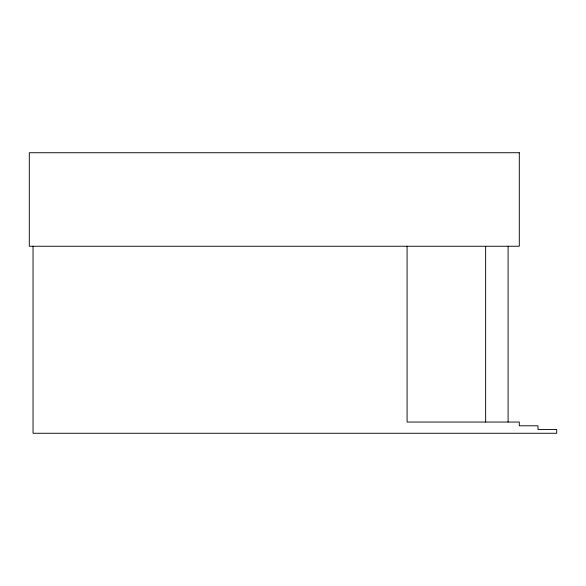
<?xml version="1.0" encoding="UTF-8"?>
<svg xmlns="http://www.w3.org/2000/svg" width="586" height="586" viewBox="0 0 586 586"><rect width="100%" height="100%" fill="white"/><g stroke="black" fill="none" stroke-linecap="round" stroke-linejoin="round"><path stroke-width="0.88" d="M508.091 246.245L508.091 422.045M485.648 246.245L485.648 422.045M407.08 246.245L407.08 422.045L519.299 422.045L519.299 425.788L537.999 425.788L537.999 429.523L556.7 429.523L556.7 433.266L33.043 433.266L33.043 246.245M519.299 152.734L29.3 152.734L29.3 246.245L519.299 246.245L519.299 152.734"/></g></svg>
